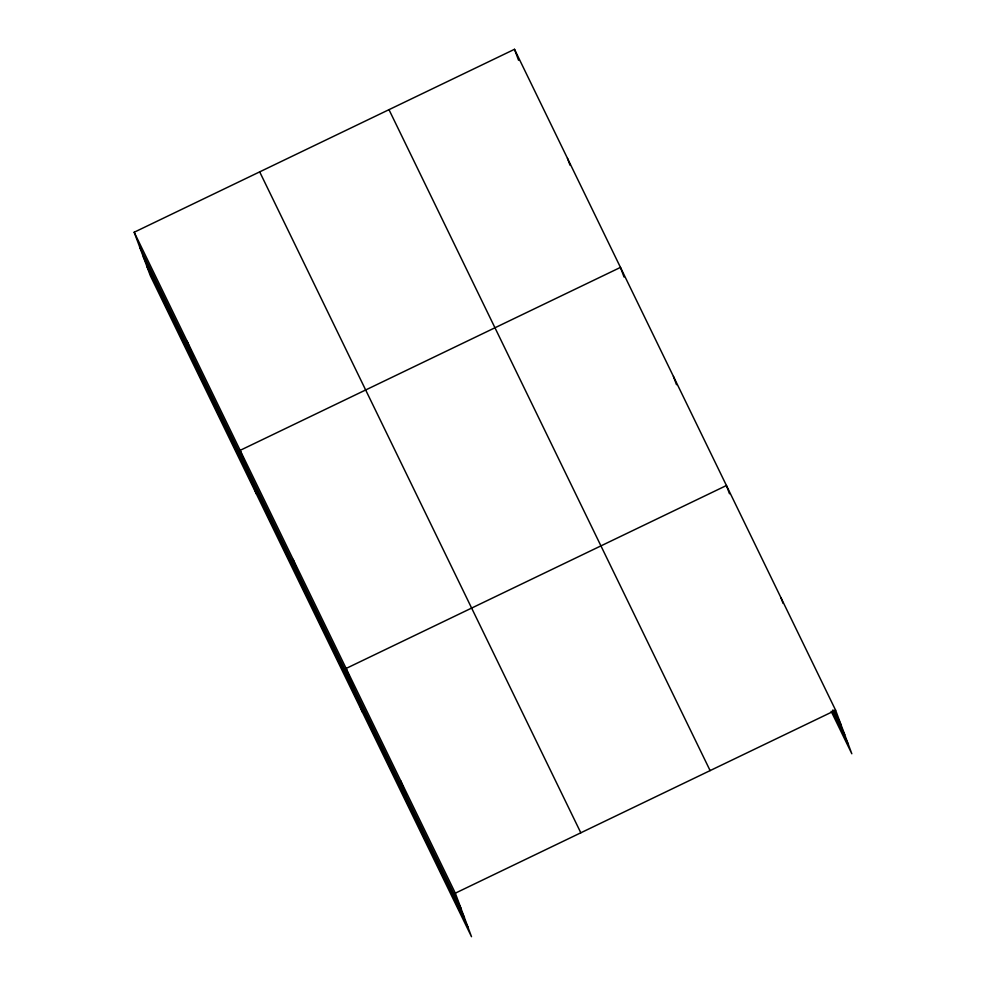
<?xml version="1.0" encoding="UTF-8"?>
<svg xmlns="http://www.w3.org/2000/svg" width="986" height="986" viewBox="0 0 986 986"><rect width="100%" height="100%" fill="white"/><g stroke="black" fill="none" stroke-linecap="round" stroke-linejoin="round"><path stroke-width="1.48" d="M134.182 232.24L455.322 893.168L471.505 936.7L150.377 275.772L134.182 232.24L514.495 49.3L835.623 710.228L851.818 753.76L831.173 711.288M455.322 893.168L835.623 710.228M833.909 710.253L841.231 725.326M832.739 710.043L844.731 734.706M832.344 711.498L848.317 744.381M388.989 109.668L710.117 770.608M259.688 171.872L580.816 832.8M139.802 247.326L460.93 908.254M143.29 256.705L464.418 917.646M146.889 266.38L468.017 927.308M781.035 597.873L783.069 603.358M729.504 493.752L726.435 485.519L346.135 668.446L362.318 711.978M673.45 376.467L676.519 384.688M624.039 277.004L620.465 267.403L240.165 450.343L256.348 493.875M567.48 158.352L570.031 165.217M514.495 49.3L518.574 60.269M400.723 780.813L406.331 795.899M293.15 559.395L298.758 574.481M187.18 341.292L192.788 356.377"/></g></svg>
